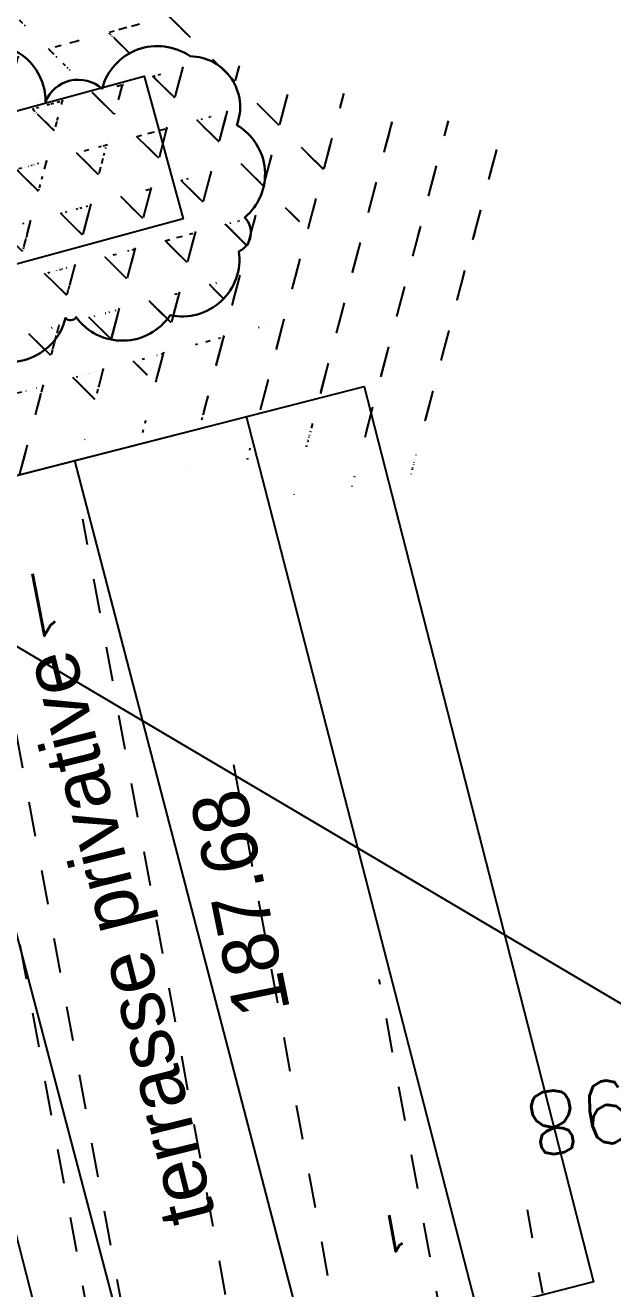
# Model space of a CAD drawing. Extents: x -2313930 to 3286427, y -3858277 to 2572692.
# Drawn here: x 519221 to 522397, y -286240 to -279404 of the extents above; entities that cross this region are included whole.
import ezdxf
from ezdxf.enums import TextEntityAlignment as Align
from ezdxf.lldxf.tags import DXFTag

# ---------------------------------------------------------------- set-up
doc = ezdxf.new("R2010")
doc.units = 0
for name, color, linetype, lineweight in [('_GAZELEC-RESERVATION 2', 132, 'Continuous', 18), ('Fond topo - P', 252, 'Continuous', 50), ('Fond topo - PSEUIL', 252, 'Continuous', 50)]:
    doc.layers.add(name, color=color, linetype=linetype, lineweight=lineweight)
for name, color, linetype, plot in [('Fond topo - N', 252, 'Continuous', False), ('Fond topo - NCACHE', 252, 'Continuous', False), ('Fond topo - ZCACHE', 252, 'Continuous', False)]:
    doc.layers.add(name, color=color, linetype=linetype, plot=plot)
for name, color, linetype in [('Fond topo - Z', 252, 'Continuous'), ('Fond topo - ZSEUIL', 252, 'Continuous'), ('prlm-VRD', 2, 'Continuous'), ('SA - bât D', 252, 'Continuous'), ('SA - bât E', 252, 'Continuous'), ('SA - clôture', 252, 'DIVISE2'), ('SA - EBC', 252, 'Continuous'), ('SA - jardinière', 252, 'Continuous'), ('SA - limite revêtement', 252, 'Continuous'), ('SA - platelage bois', 252, 'Continuous')]:
    doc.layers.add(name, color=color, linetype=linetype)
doc.styles.add('Arial', font='arial.ttf')
doc.styles.add('SIMPLEX', font='simplex_.ttf', dxfattribs={"height": 1.25})
tags = doc.linetypes.add('CACHE2', pattern=[4.762499928474426, 3.174999952316284, -1.587499976158142]).pattern_tags.tags
tags[6:7] = [DXFTag(74, 4), DXFTag(75, 0), DXFTag(340, '0'), DXFTag(46, 0.0), DXFTag(50, 0.0), DXFTag(44, 0.0), DXFTag(45, 0.0)]
tags[4:5] = [DXFTag(74, 4), DXFTag(75, 0), DXFTag(340, '0'), DXFTag(46, 0.0), DXFTag(50, 0.0), DXFTag(44, 0.0), DXFTag(45, 0.0)]
tags = doc.linetypes.add('DIVISE2', pattern=[15.874999761581421, 6.349999904632568, -3.174999952316284, 0, -3.174999952316284, 0, -3.174999952316284]).pattern_tags.tags
tags[14:15] = [DXFTag(74, 4), DXFTag(75, 0), DXFTag(340, '0'), DXFTag(46, 0.0), DXFTag(50, 0.0), DXFTag(44, 0.0), DXFTag(45, 0.0)]
tags[12:13] = [DXFTag(74, 4), DXFTag(75, 0), DXFTag(340, '0'), DXFTag(46, 0.0), DXFTag(50, 0.0), DXFTag(44, 0.0), DXFTag(45, 0.0)]
tags[10:11] = [DXFTag(74, 4), DXFTag(75, 0), DXFTag(340, '0'), DXFTag(46, 0.0), DXFTag(50, 0.0), DXFTag(44, 0.0), DXFTag(45, 0.0)]
tags[8:9] = [DXFTag(74, 4), DXFTag(75, 0), DXFTag(340, '0'), DXFTag(46, 0.0), DXFTag(50, 0.0), DXFTag(44, 0.0), DXFTag(45, 0.0)]
tags[6:7] = [DXFTag(74, 4), DXFTag(75, 0), DXFTag(340, '0'), DXFTag(46, 0.0), DXFTag(50, 0.0), DXFTag(44, 0.0), DXFTag(45, 0.0)]
tags[4:5] = [DXFTag(74, 4), DXFTag(75, 0), DXFTag(340, '0'), DXFTag(46, 0.0), DXFTag(50, 0.0), DXFTag(44, 0.0), DXFTag(45, 0.0)]

# ---------------------------------------------------------------- blocks, each defined once
blk = doc.blocks.new('PTOPO')
at = {"layer": 'Fond topo - NCACHE', "style": 'SIMPLEX'}
blk.add_attdef('MAT', text='', height=0.34, dxfattribs=at).set_placement((0.09999999986030161, -0.09999999962747097), align=Align.TOP_LEFT)
at = {"layer": 'Fond topo - ZCACHE', "style": 'SIMPLEX'}
blk.add_attdef('ALT', (0.09999999986030161, 0.09999999962747097), '', height=0.34, dxfattribs=at)
blk = doc.blocks.new('A$C1F970F0F')
at = {"layer": 'SA - EBC'}
h = blk.add_hatch(dxfattribs=at)
h.set_pattern_fill('_USER', color=256, scale=74.99999999999999, angle=-325.7236014113932, style=0, pattern_type=0)
h.set_pattern_definition([(34.27639858860678, (-277130161.1279894, -473864756.7787022), (-42.238928459823, 61.97477650275113), [])])
edge = h.paths.add_edge_path()
edge.add_line((5801.470568619522, -3162.013069131843), (4083.559282644929, -3271.123614088357))
edge.add_line((4083.559282644929, -3271.123614088356), (4014.481307725509, -3717.332461968055))
edge.add_line((4014.48130772551, -3717.332461968055), (3135.517961824245, -3810.19300101904))
edge.add_line((3135.517961824245, -3810.19300101904), (2274.245008604417, -3693.648081323564))
edge.add_line((2274.245008604417, -3693.648081323564), (1554.636776175834, -3420.099318784944))
edge.add_arc((2508.775769578408, -2315.674454232369), 1459.498372788833, 157.1868533427094, 229.1754823893534, ccw=False)
edge.add_arc((1966.013830892235, -2087.371785851423), 870.6752834691503, 94.3015183869224, 157.1868533106914, ccw=False)
edge.add_line((1900.708697991695, -1219.149067345796), (2859.239020416566, -1223.495634912559))
edge.add_arc((3100.860739749298, 1265.329539486049), 2500.526305395239, 264.4549516394795, 302.9422754293212)
edge.add_arc((4209.331858878893, -445.3369775435177), 462.1229708170858, 302.9422754305585, 376.8336969250394)
edge.add_arc((2214.122706379954, -1049.006753214115), 2546.655714682971, 16.8336969158998, 38.14703645440247)
edge.add_arc((3041.32627014761, -399.2990096244524), 1494.806919462396, 38.14703657403813, 72.97328584086019)
edge.add_line((3479.031970107599, 1029.988031775616), (2182.437305702805, 1414.38613606858))
edge.add_line((2182.437305702805, 1414.38613606858), (1056.590900019184, 1822.819186472099))
edge.add_arc((1766.412018482452, 3779.442320525911), 2081.398594438606, 212.7495497786225, 250.0603089288685, ccw=False)
edge.add_line((15.86575126143373, 2653.472571668582), (-104.0907319930869, 3091.26353710603))
edge.add_line((-104.0907319930869, 3091.26353710603), (-169.6986146466322, 3639.54836895815))
edge.add_line((-169.6986146466322, 3639.548368958149), (-35.58090533515337, 6158.014854826562))
edge.add_arc((-194.3533792400212, 7143.826589584332), 998.5156357593988, 279.1493507374978, 373.962283499627)
edge.add_arc((2392.201579171132, 7786.918955579627), 1666.786287877102, 172.6269749467245, 193.9622835974407, ccw=False)
edge.add_arc((-45.50651600643437, 8102.354993671941), 791.2455775503726, -7.373025019439765, 16.43829965925021)
edge.add_line((713.3969204091394, 8326.263765657093), (486.7428317772967, 9142.81155059313))
edge.add_line((486.7428317772967, 9142.811550593131), (1338.845530021721, 9564.23852196786))
edge.add_line((1338.845530021721, 9564.23852196786), (1632.623584095551, 8945.24637913095))
edge.add_line((1632.623584095551, 8945.246379130947), (1394.029444699765, 8829.874494032001))
edge.add_line((1394.029444699765, 8829.874494032001), (1731.997733793977, 8131.230781666551))
edge.add_arc((1233.216649704336, 7889.945865525577), 554.0766919865823, -19.640967550384175, 25.815335324856676, ccw=False)
edge.add_line((1755.055695752756, 7703.706797235046), (1558.214479468655, 6807.520788570679))
edge.add_line((1558.214479468655, 6807.52078857068), (1570.021725572625, 6609.158708993335))
edge.add_line((1570.021725572625, 6609.158708993335), (1852.913141606868, 5734.125706863067))
edge.add_line((1852.913141606869, 5734.125706863067), (2726.748207475315, 4020.986816292172))
edge.add_line((2726.748207475315, 4020.986816292172), (3802.352916265851, 4004.947770972833))
edge.add_arc((8355.58168857983, 5950.706307988518), 4951.552134169374, 203.138762427905, 230.8301436200186)
edge.add_arc((13583.66465597079, 12367.85935474512), 13228.79229856088, 230.8301435441083, 233.1638398044412)
edge.add_line((5652.622255943647, 1780.153648245416), (4998.697813068342, 1820.441475819727))
edge.add_line((4998.697813068342, 1820.441475819727), (4863.841220233488, 767.0816613875431))
edge.add_line((4863.841220233488, 767.0816613875434), (5595.355488733695, 631.185878681516))
edge.add_line((5595.355488733695, 631.1858786815158), (5852.747939948536, -2020.707044821664))
edge.add_line((5852.747939948536, -2020.707044821665), (5881.394298709887, -2966.563612924887))
edge.add_line((5881.394298709887, -2966.563612924887), (5801.470568619523, -3162.013069131842))
at = {"layer": 'SA - jardinière'}
h = blk.add_hatch(dxfattribs=at)
h.set_pattern_fill('TRIANG', color=256, scale=89.99999759999999, angle=15.23211186070149, style=0, pattern_type=2)
h.set_pattern_definition([(75.2321118607015, (-277130161.1279894, -473864756.7787022), (-23.96133639204728, 23.76797836064067), [16.87499955, -16.87499955]), (135.2321118607015, (-277130161.1279894, -473864756.7787022), (-32.56434125293728, -8.867136843817182), [16.87499954999999, -16.87499954999999]), (15.23211186070148, (-277130173.1086576, -473864744.894713), (8.603004860889989, 32.63511520445786), [16.87499955, -16.87499955])])
h.paths.add_polyline_path([(4215.990788025662, 6000.859541983662), (4215.547995326417, 6001.985837424463), (4215.148764938062, 6003.128300571689), (4214.79368542154, 6004.285247058937), (4214.483280211105, 6005.454971582967), (4214.218007108231, 6006.635749610918), (4213.998256914539, 6007.825840672412), (4213.824353686866, 6009.023490207004), (4213.696553804838, 6010.226932773963), (4213.615045757322, 6011.434394178043), (4213.579949347253, 6012.644094653275), (4213.59131672451, 6013.85425056311), (4213.64913098555, 6015.063078267558), (4213.753306856901, 6016.268795605127), (4213.903690695121, 6017.469625020827), (4214.100060972696, 6018.663796507354), (4214.342128052725, 6019.849549543516), (4214.629535258508, 6021.025136114446), (4214.961858855493, 6022.18882336908), (4215.338608821413, 6023.338895559636), (4215.759229750892, 6024.473657567017), (4216.22310183079, 6025.591436422276), (4216.729541120221, 6026.690584286797), (4217.277800853778, 6027.769480954325), (4217.867073006802, 6028.826535734653), (4218.496488873485, 6029.860190756502), (4219.165120464393, 6030.868921840306), (4219.871982303947, 6031.851242233674), (4220.616032147194, 6032.805703518319), (4221.39617333742, 6033.730899049857), (4222.211255653945, 6034.625464555565), (4223.060077698159, 6035.488081474014), (4223.941387971461, 6036.317478267537), (4224.853887401343, 6037.112432123951), (4225.796230689677, 6037.871771070919), (4226.76702895942, 6038.594375939191), (4227.764850763238, 6039.279181309046), (4228.78822525705, 6039.925177752921), (4229.835643855435, 6040.531412943724), (4230.905562322369, 6041.096993059854), (4231.996403652245, 6041.6210846093), (4233.106559764095, 6042.102914867075), (4234.23439390152, 6042.541773411278), (4235.37824360451, 6042.937013550817), (4236.536422540255, 6043.288052357859), (4237.707223429905, 6043.594372483243), (4238.888920320264, 6043.85552238979), (4240.079771148018, 6044.07111700414), (4241.278020407242, 6044.24083853861), (4242.481901747602, 6044.364436947029), (4243.689640365288, 6044.441729661522), (4243.689640474123, 6044.441729735699), (4244.370020194598, 6045.562269825301), (4245.092913482456, 6046.65586559357), (4245.857254614284, 6047.720905104896), (4246.661916921268, 6048.755818107885), (4247.505714127761, 6049.759079099425), (4248.387402442723, 6050.729209108737), (4249.305682016834, 6051.664777885889), (4250.259199126813, 6052.564406426565), (4251.246548237731, 6053.426768477257), (4252.266273837261, 6054.250592462787), (4253.316872574917, 6055.034664398763), (4254.396795688337, 6055.777828190385), (4255.504451376838, 6056.478988405723), (4256.638206416616, 6057.137111296863), (4257.796389762706, 6057.751226677035), (4258.977294078913, 6058.320429242268), (4260.17917830341, 6058.843879981271), (4261.400270871519, 6059.320807176499), (4262.638771463309, 6059.750507874155), (4263.892854551512, 6060.132348349747), (4265.160671172677, 6060.465765952784), (4266.440352520156, 6060.750269184637), (4267.730012170724, 6060.985438319532), (4269.027748793675, 6061.170927071622), (4270.331649359072, 6061.306461892622), (4271.639791690885, 6061.391842815327), (4272.95024754627, 6061.426944197489), (4274.261084822812, 6061.411714114238), (4275.570371346981, 6061.346174967651), (4276.876176813769, 6061.230423593373), (4278.176576446928, 6061.064630567437), (4279.469653075865, 6060.849040286893), (4280.753500561559, 6060.583970415785), (4282.026226353873, 6060.269811874807), (4283.285954184048, 6059.907027667872), (4284.530826919395, 6059.496152815444), (4285.759009546965, 6059.037792841616), (4286.968691387008, 6058.53262344971), (4288.15808937472, 6057.981389332067), (4289.325449997811, 6057.384903139595), (4290.469052309283, 6056.744044247701), (4291.587210567935, 6056.059757308358), (4292.678276370049, 6055.333050993324), (4293.74064127326, 6054.564996833723), (4294.772739138292, 6053.756727070389), (4295.773048608657, 6052.909432857248), (4296.740095163293, 6052.024363588216), (4297.672452764404, 6051.102823836301), (4298.568747459474, 6050.146172102735), (4299.427657715424, 6049.155818952719), (4299.452221940861, 6049.146454458093), (4299.476408433394, 6049.136154095326), (4299.500181829369, 6049.124932713274), (4299.523506831654, 6049.112807138731), (4299.546349254345, 6049.099794935928), (4299.568675298325, 6049.085915586385), (4299.590452087147, 6049.07118943955), (4299.611647484711, 6049.055638126481), (4299.632230226969, 6049.039284629692), (4299.652170161789, 6049.022153048144), (4299.671437659714, 6049.00426861406), (4299.690004466622, 6048.985657815803), (4299.707843073598, 6048.966347948484), (4299.724927461446, 6048.946367541698), (4299.741232144738, 6048.925746066618), (4299.75673310975, 6048.904513758369), (4299.771407672341, 6048.882702116888), (4299.785234105009, 6048.86034331403), (4299.798192066002, 6048.837470207094), (4299.810262387869, 6048.814116473658), (4299.821427283365, 6048.790316572582), (4299.83167041961, 6048.766105635173), (4299.840976649133, 6048.741519421337), (4299.849331940551, 6048.716593953559), (4299.85672447246, 6048.691366162821), (4299.863142990514, 6048.665873346658), (4299.868578345682, 6048.640152783054), (4299.873022168114, 6048.614242360732), (4299.876468108695, 6048.588180628395), (4299.878911007883, 6048.562005909469), (4299.880347519617, 6048.535756468304), (4299.880775106117, 6048.509471458846), (4299.880193396632, 6048.483189340286), (4299.878603222457, 6048.456948912903), (4299.876006942064, 6048.430788782543), (4299.872408304526, 6048.404747765648), (4299.8678125965, 6048.378863913527), (4299.862226821751, 6048.353175710615), (4299.855658892182, 6048.327720805848), (4299.848118761933, 6048.302536745766), (4299.83961728842, 6048.277660716278), (4299.830167393489, 6048.253129417541), (4299.819782415621, 6048.22897899688), (4299.808478266554, 6048.205244924715), (4299.796271280896, 6048.181962401816), (4299.783179621997, 6048.159165524324), (4299.769222264978, 6048.136888045075), (4299.754420134315, 6048.115162873797), (4299.738795010637, 6048.094021810208), (4299.722369835033, 6048.073496149897), (4299.522962684452, 6049.247818544762), (4299.368782295582, 6050.428930317684), (4299.260055856723, 6051.615089944939), (4299.196943567279, 6052.804549157613), (4299.179538577416, 6053.995554374835), (4299.207866513159, 6055.186349826925), (4299.28188554984, 6056.37518019553), (4299.401486650527, 6057.560292748592), (4299.566493468932, 6058.73994058151), (4299.776662770859, 6059.912384717442), (4300.031684690652, 6061.075896712795), (4300.331183342587, 6062.228761385063), (4300.674717157045, 6063.369279213647), (4301.061779686002, 6064.495768841361), (4301.491800471602, 6065.606569658788), (4301.964145496714, 6066.700044183427), (4302.478118516583, 6067.774580461559), (4303.032961675071, 6068.828594321241), (4303.627857174595, 6069.86053218404), (4304.261928114206, 6070.868872612502), (4304.934239496111, 6071.85212924752), (4305.643800522992, 6072.808852553393), (4306.389565054111, 6073.737632101141), (4307.170433772293, 6074.637099001743), (4307.985255324265, 6075.505926922435), (4308.832828752436, 6076.342835417671), (4309.711904473726, 6077.146590217706), (4310.621186815316, 6077.916007108599), (4311.559335020535, 6078.649951362573), (4312.524966258778, 6079.347341243869), (4313.51665708543, 6080.007148585353), (4314.532945356518, 6080.628400890402), (4315.572333067457, 6081.210181932759), (4316.633288160242, 6081.751634542275), (4317.714246370891, 6082.251960349832), (4318.813614070259, 6082.710421524265), (4319.929770893397, 6083.126342644094), (4321.061071249411, 6083.499110411596), (4322.205847602456, 6083.828175211574), (4323.362412166665, 6084.113051927814), (4324.52905988838, 6084.353320800138), (4325.704071295308, 6084.548627453558), (4326.885713946029, 6084.69868404558), (4328.072246017431, 6084.803269439914), (4329.261918204144, 6084.862229225911), (4330.452976981527, 6084.875476806797), (4331.64366617722, 6084.842992438545), (4332.832231000151, 6084.764823983467), (4334.016918858549, 6084.641086850091), (4335.195983500566, 6084.471963209007), (4335.195983597619, 6084.47196309584), (4335.50153145391, 6085.648661366381), (4335.85293706329, 6086.812488200605), (4336.249661101767, 6087.961656712748), (4336.6910945136, 6089.094403459803), (4337.176559697396, 6090.208989449151), (4337.705311714348, 6091.303703890817), (4338.276538738784, 6092.376866576627), (4338.88936403037, 6093.426830160763), (4339.542846894862, 6094.451983105819), (4340.235984530137, 6095.450751797665), (4340.967712597369, 6096.421603186135), (4341.736908303066, 6097.363047044969), (4342.542390712381, 6098.273638376965), (4343.382923487306, 6099.151979359899), (4344.257216636338, 6099.996721953592), (4345.163928130363, 6100.806569300072), (4346.101666036351, 6101.580278731851), (4347.068991126651, 6102.316662036083), (4348.064418545439, 6103.014589499202), (4349.086420433967, 6103.67298950455), (4350.133428064253, 6104.290851540643), (4351.203834404007, 6104.867227232045), (4352.295996242021, 6105.401231927393), (4353.408237342328, 6105.892045713463), (4354.538850290226, 6106.338915530047), (4355.686099896699, 6106.741155378313), (4356.848225134567, 6107.09814766033), (4358.023442122101, 6107.409344794133), (4359.209946896625, 6107.674268593688), (4360.405918457029, 6107.892512820687), (4361.609520970325, 6108.063742197954), (4362.818906927168, 6108.187694181542), (4364.032219938338, 6108.264178336356), (4365.247597894437, 6108.293077254372), (4366.463174905525, 6108.274346661253), (4367.677085402937, 6108.208015303061), (4368.887465947203, 6108.094184983029), (4370.092458791915, 6107.933030360582), (4371.290214194942, 6107.724798892786), (4372.478893809686, 6107.46981009733), (4373.656673001848, 6107.168455398154), (4374.821743966158, 6106.821197440398), (4375.972318356498, 6106.428569213188), (4377.106630270919, 6105.991173294738), (4378.222938327175, 6105.509681174944), (4379.319529166985, 6104.984831738652), (4380.394719697932, 6104.417430841098), (4381.446859475404, 6103.808349245423), (4382.474333613458, 6103.158521976633), (4382.617195591079, 6103.385670743716), (4382.768671881116, 6103.607167727852), (4382.928539290384, 6103.822686757636), (4383.096562357592, 6104.031909956598), (4383.272493040679, 6104.234528845077), (4383.456072268246, 6104.430244899508), (4383.647029092437, 6104.618769333691), (4383.8450823277, 6104.799824494627), (4384.049939897774, 6104.973143417454), (4384.261299883843, 6105.138470480044), (4384.478850468365, 6105.295561982359), (4384.702271182874, 6105.444186478873), (4384.93123261614, 6105.584124739054), (4385.165397108061, 6105.71517065862), (4385.404419744457, 6105.837130881564), (4385.647947832277, 6105.949825657847), (4385.895622558491, 6106.053088718814), (4386.147078785573, 6106.146768074221), (4386.401945800198, 6106.230725586089), (4386.65984783453, 6106.30483734392), (4386.920404782319, 6106.368994192599), (4387.183232570475, 6106.423101567232), (4387.44794380584, 6106.467079655031), (4387.714147947103, 6106.500863552332), (4387.981452970614, 6106.524403802206), (4388.249464418601, 6106.537665247687), (4388.51778754745, 6106.540628615473), (4388.786026524965, 6106.533289530495), (4389.053786175212, 6106.515658469842), (4389.320671551481, 6106.4877618863), (4389.586289398309, 6106.449640794022), (4389.850248009368, 6106.401351269381), (4390.112158463482, 6106.342964596044), (4390.371634297426, 6106.274566663424), (4390.628293423383, 6106.196258456642), (4390.881757286688, 6106.108155362946), (4391.131652147592, 6106.010387308124), (4391.377609841735, 6105.903098517692), (4391.619267493159, 6105.786447002526), (4391.856269179429, 6105.660604717455), (4392.088265324378, 6105.525757107542), (4392.314913871035, 6105.382103170315), (4392.535880915251, 6105.229854672263), (4392.75084054487, 6105.069235800137), (4392.959475853217, 6104.900483632535), (4393.161479502714, 6104.72384661135), (4393.356553405982, 6104.539585360464), (4393.544410257191, 6104.347971637442), (4393.724772946989, 6104.149287496452), (4393.897375777018, 6103.943826195718), (4393.897375759689, 6103.943826104211), (4395.019583666367, 6104.304540020095), (4396.154811356877, 6104.621908837186), (4397.301385493963, 6104.895464797986), (4398.457615705513, 6105.124804603829), (4399.621797446874, 6105.309590389423), (4400.792214689173, 6105.449549403308), (4401.967141907466, 6105.544475621891), (4403.144847157266, 6105.594228977237), (4404.323594249883, 6105.598736082557), (4405.501645458761, 6105.557990383203), (4406.677264316636, 6105.472051911303), (4407.848717583607, 6105.34104729221), (4409.014278428334, 6105.165169900337), (4410.172228691432, 6104.944678672236), (4411.320861106551, 6104.67989882341), (4412.458482696497, 6104.371220636441), (4413.583416237326, 6104.01909918372), (4414.694003403511, 6103.624053542246), (4415.78860700915, 6103.186665990038), (4416.865613593002, 6102.707581516581), (4417.923435326266, 6102.187506134514), (4418.960512718239, 6101.627206651593), (4419.97531698785, 6101.027509178912), (4420.966352177337, 6100.389297403588), (4421.932157463447, 6099.713512530229), (4422.871308920348, 6099.001150577375), (4423.782422092887, 6098.253261700605), (4424.66415385861, 6097.47094851289), (4425.515204529655, 6096.655364169932), (4426.334319400726, 6095.807711034349), (4427.120290821882, 6094.929238482167), (4427.871960565204, 6094.021241885901), (4428.588220025193, 6093.085059543399), (4429.268013512281, 6092.122071674968), (4429.910339060489, 6091.133697805951), (4430.514249659991, 6090.121395016694), (4431.078855008938, 6089.086655430681), (4431.603322746722, 6088.031004843528), (4432.08687987167, 6086.955998947353), (4432.528813432203, 6085.863222725959), (4432.928472048505, 6084.754287228235), (4433.285266331271, 6083.630827024384), (4433.598670548943, 6082.494498373583), (4433.868222565347, 6081.346976392158), (4434.093525128446, 6080.1899527242), (4434.274245905724, 6079.0251329756), (4434.410118641216, 6077.854234314812), (4434.500942944802, 6076.678982858706), (4434.546585043009, 6075.501111255478), (4434.546977527415, 6074.322355604313), (4434.834000179017, 6075.001459321065), (4435.146880534265, 6075.669044468892), (4435.485157370461, 6076.324126724841), (4435.848332094321, 6076.965740407233), (4436.235869173135, 6077.592939626255), (4436.647197396412, 6078.204799940785), (4437.081710524029, 6078.800419278304), (4437.538767895558, 6079.378919525681), (4438.017695662788, 6079.939447907154), (4438.517787976513, 6080.481178370964), (4439.03830738166, 6081.003311798885), (4439.57848675065, 6081.505078957658), (4440.137529677157, 6081.985739950484), (4440.714612132886, 6082.444586083374), (4441.308883248121, 6082.880941233941), (4441.919467182738, 6083.294161971003), (4442.545463563604, 6083.683638988346), (4443.185949689706, 6084.048798488094), (4443.839981475629, 6084.38910190724), (4444.506594639027, 6084.704047683308), (4445.184806634709, 6084.9931714568), (4445.87361746293, 6085.25604696079), (4446.572011724787, 6085.492286863913), (4447.27896006412, 6085.701542876453), (4447.993420238536, 6085.883506400597), (4448.714338934258, 6086.03790922941), (4449.440653454124, 6086.164523701101), (4450.171292954291, 6086.263163223118), (4450.905180624418, 6086.33368252278), (4451.641234339302, 6086.375977334298), (4452.378369144073, 6086.389985634307), (4453.115498465263, 6086.375686654217), (4453.851535404359, 6086.333101203967), (4454.585395182105, 6086.262292441361), (4455.315995776973, 6086.16336461371), (4456.042260157337, 6086.036463582979), (4456.763117979885, 6085.881776409356), (4457.477506115079, 6085.699530872593), (4458.184371846383, 6085.489996098376), (4458.882672940999, 6085.253480554394), (4459.571380089301, 6084.990333294533), (4460.249477885087, 6084.700941877493), (4460.915966675087, 6084.385733248763), (4461.569864163112, 6084.045171825441), (4462.210206216962, 6083.679759627792), (4462.836048898201, 6083.290035610478), (4463.446469780688, 6082.876573991055), (4464.040568683316, 6082.439984490347), (4464.617470058189, 6081.980910553159), (4465.176323276239, 6081.500029104604), (4465.50693646396, 6082.667171867123), (4465.883013936953, 6083.82046840892), (4466.303978379528, 6084.958148707378), (4466.76918355116, 6086.078466314199), (4467.277915476711, 6087.179701637131), (4467.829393308763, 6088.260164241155), (4468.42277058023, 6089.318195834027), (4469.057136398058, 6090.352172315137), (4469.731517067413, 6091.360506595901), (4470.444877474618, 6092.341650897132), (4471.196122648267, 6093.294099486602), (4471.984099334888, 6094.216389992036), (4472.807598368343, 6095.107107028261), (4473.665355421255, 6095.964883287145), (4474.556054064871, 6096.788402180901), (4475.478326905219, 6097.576399712249), (4476.430758606924, 6098.327666176675), (4477.411886950353, 6099.041048616284), (4478.42020612301, 6099.715451807865), (4479.454168429, 6100.349840782786), (4480.512186727775, 6100.943241692179), (4481.592637063503, 6101.494743678673), (4482.693860859103, 6102.00350045144), (4483.814167966417, 6102.468730751216), (4484.951838752788, 6102.889720609204), (4486.105126945344, 6103.265823851089), (4487.272262344955, 6103.596463289248), (4488.451453441762, 6103.881131270095), (4489.640890134671, 6104.119390770446), (4490.838746805102, 6104.310876237239), (4492.043184794567, 6104.455293781848), (4493.25235546039, 6104.55242154926), (4494.464402551384, 6104.602110500424), (4495.677465955413, 6104.604284555624), (4496.889683443544, 6104.558940169391), (4498.099194407214, 6104.466147044569), (4499.304142242929, 6104.32604758593), (4500.502677733113, 6104.138856733837), (4501.692960648155, 6103.904862040014), (4502.87316454977, 6103.624422378729), (4504.041477501549, 6103.297968570543), (4505.196106327462, 6102.926001343596), (4506.335278752526, 6102.509091876085), (4507.457246220094, 6102.047880030498), (4508.560286591274, 6101.54307384239), (4509.642706705033, 6100.995447898116), (4510.702845060971, 6100.405843111124), (4511.739074526407, 6099.775164123967), (4512.749804567857, 6099.104379454435), (4513.805102693424, 6099.068179065182), (4514.858233435902, 6098.991495104616), (4515.907644109933, 6098.874440099888), (4516.951787774713, 6098.717186817838), (4517.989125228405, 6098.519967034194), (4519.018127313811, 6098.283071570884), (4520.037276999436, 6098.006849522765), (4521.045071936793, 6097.691708247262), (4522.040026477707, 6097.33811212925), (4523.020673825382, 6096.946582552836), (4523.985568440604, 6096.517696592587), (4524.933287785901, 6096.052086588435), (4525.862434875232, 6095.550439094097), (4526.77163997588, 6095.013493227745), (4527.659562708225, 6094.442040748292), (4528.524894193379, 6093.836924132074), (4529.366358778638, 6093.199035298209), (4530.182715941093, 6092.52931477416), (4530.97276221759, 6091.828749624061), (4531.735333074368, 6091.098372810285), (4532.469304378807, 6090.339260829399), (4533.173593873929, 6089.552532864202), (4533.847163543013, 6088.73934862974), (4534.489020304926, 6087.900906914592), (4535.098218201962, 6087.038443744739), (4535.673858808177, 6086.153230410468), (4536.215093864361, 6085.246572114285), (4536.721125301639, 6084.319805217605), (4537.191207213027, 6083.374296014284), (4537.624646558468, 6082.411438322211), (4538.020804459811, 6081.432651437091), (4538.379096821268, 6080.439378403561), (4538.698995623703, 6079.43308358996), (4538.980029165908, 6078.415250083375), (4539.221783069796, 6077.387378740975), (4539.423901149059, 6076.350984518367), (4539.586085321154, 6075.307595254023), (4539.708096512682, 6074.258749317704), (4539.789754899984, 6073.205992626487), (4539.830939992347, 6072.150877207187), (4539.831591239315, 6071.094958522081), (4539.791707574567, 6070.039793185602), (4539.71134782913, 6068.986936516389), (4539.590630396566, 6067.93794089452), (4539.429733421579, 6066.894352503015), (4539.228893893307, 6065.857709793372), (4538.988408018306, 6064.829540950448), (4538.708630129453, 6063.811361634619), (4538.389972830857, 6062.804672869002), (4538.032905752179, 6061.810958716106), (4539.038745070703, 6061.202221189139), (4540.020474917786, 6060.555320175729), (4540.97664795527, 6059.871209777071), (4541.905854850895, 6059.150898129648), (4542.806725559378, 6058.395447162626), (4543.677932145252, 6057.605970736236), (4544.518190386325, 6056.783632347577), (4545.326261374344, 6055.929644448333), (4546.100954125019, 6055.045265959956), (4546.841126467456, 6054.131800588611), (4547.545687420559, 6053.190594858552), (4548.213598116428, 6052.223036231059), (4548.843874022863, 6051.230551451312), (4549.435586121203, 6050.214603007763), (4549.987862084803, 6049.176689098538), (4550.49988751859, 6048.118339415609), (4550.97090799437, 6047.041114380198), (4551.400228998895, 6045.94660174026), (4551.787217567801, 6044.836415313178), (4552.131303366404, 6043.712191558296), (4552.431978960774, 6042.57558762984), (4552.688801209763, 6041.428279217542), (4552.901391517378, 6040.27195775), (4553.069436377004, 6039.108327637575), (4553.19268823727, 6037.939104212644), (4553.270965383543, 6036.766011477155), (4553.3041523144, 6035.590778334608), (4553.292200100048, 6034.415137479515), (4553.235126622223, 6033.240822034399), (4553.133015631445, 6032.069563074285), (4552.986017852743, 6030.903087331964), (4552.79435004777, 6029.743114247622), (4552.558294581564, 6028.591353681193), (4552.278199642335, 6027.449504069774), (4551.95447807206, 6026.31924800449), (4551.587606988675, 6025.202252112471), (4551.178127389614, 6024.100162961277), (4550.726642746669, 6023.014605144881), (4550.233818641393, 6021.947178983039), (4549.700381776596, 6020.899458054424), (4549.127118329974, 6019.872986759581), (4548.514873378763, 6018.869278534136), (4547.864549520956, 6017.889812697543), (4547.177105574838, 6016.936033467135), (4546.453554776646, 6016.009346697517), (4545.694963850983, 6015.111118350433), (4544.90245106842, 6014.242672872072), (4544.077184689955, 6013.405290359669), (4543.22038128249, 6012.600205174336), (4542.333304033635, 6011.828604174874), (4542.333304142469, 6011.828604249051), (4542.642210600274, 6011.509520612278), (4542.938381317431, 6011.178581896008), (4543.221361479531, 6010.83629575285), (4543.490716975037, 6010.483187810672), (4543.746034071564, 6010.11979983815), (4543.986921195396, 6009.746689881706), (4544.213008213322, 6009.364430600545), (4544.423948422201, 6008.973608510726), (4544.619417930614, 6008.574823723115), (4544.799116623155, 6008.168688528524), (4544.962768775348, 6007.755825764665), (4545.110123209609, 6007.3368696397), (4545.240953564948, 6006.912463027105), (4545.355059114978, 6006.483257405556), (4545.45226493708, 6006.049911499858), (4545.532421481921, 6005.613090509382), (4545.595405927339, 6005.173464998585), (4545.641121495533, 6004.731709794072), (4545.669498149074, 6004.288502904918), (4545.680492211726, 6003.844524646594), (4545.674086795492, 6003.400456517436), (4545.650291661284, 6002.956980087578), (4545.609143623098, 6002.51477587974), (4545.55070563781, 6002.074523067675), (4545.475067350088, 6001.63689709806), (4545.382345029991, 6001.202569986684), (4545.272680847902, 6000.77220799128), (4545.146243189933, 6000.346472025729), (4545.003226173389, 5999.926015476924), (4544.843849228079, 5999.511483620543), (4544.66835713514, 5999.103512950189), (4544.477019034365, 5998.702729564406), (4544.270128858169, 5998.309748705354), (4544.048004058853, 5997.925173293658), (4543.810985562846, 5997.549593937075), (4543.559437304198, 5997.183587217873), (4543.293745192383, 5996.827714371704), (4543.014317257169, 5996.482522302844), (4542.721582281626, 5996.148540620274), (4542.415989636444, 5995.826281763862), (4542.098008323979, 5995.516240711454), (4541.768126568586, 5995.218893065917), (4541.426850570198, 5994.934695480759), (4541.074704238153, 5994.664084004364), (4540.712228081338, 5994.407474100593), (4540.33997851984, 5994.165259641701), (4539.9585269172, 5993.937812428078), (4539.568458652215, 5993.725481416177), (4539.170372764678, 5993.528592975154), (4539.311278405142, 5992.348412392372), (4539.406775780539, 5991.163692843834), (4539.456723818935, 5989.976180492722), (4539.461049199876, 5988.787626017672), (4539.419745353423, 5987.59978157955), (4539.33287315341, 5986.414398225688), (4539.200560781609, 5985.233223545923), (4539.023003161411, 5984.057998557057), (4538.800462200482, 5982.890455855946), (4538.53326580712, 5981.732316677793), (4538.221807839694, 5980.585288251661), (4537.866547615869, 5979.451061334153), (4537.468008718918, 5978.331308160576), (4537.026778900698, 5977.227679430101), (4536.543508252284, 5976.141801903373), (4536.018909360653, 5975.07527647708), (4535.453755541708, 5974.029675485383), (4534.848880040325, 5973.006540102567), (4534.205174385363, 5972.007378664026), (4533.523587647259, 5971.033664247595), (4532.80512445405, 5970.086832205643), (4532.050844049323, 5969.168278068578), (4531.261858322079, 5968.279356401344), (4530.439330432823, 5967.421377177316), (4529.584472856595, 5966.59560558019), (4528.698545746318, 5965.803258617207), (4527.782855335616, 5965.045504568537), (4526.838751153482, 5964.323460291987), (4525.867625215993, 5963.638190333403), (4524.870909202144, 5962.99070490225), (4523.850072180092, 5962.381958501236), (4522.806619191619, 5961.812848583009), (4521.74208840577, 5961.28421390907), (4520.658049235381, 5960.796833863807), (4519.556099462298, 5960.351426913586), (4518.437863862727, 5959.948649729629), (4517.304990789658, 5959.589096034268), (4516.159150111926, 5959.273295853787), (4515.002031216335, 5959.001714854119), (4513.835339853524, 5958.774753326776), (4512.660795900229, 5958.592745759545), (4511.480130709797, 5958.455960485157), (4510.29508494309, 5958.364599238969), (4509.107405506525, 5958.318796506608), (4507.918843190253, 5958.31862006603), (4506.731150143452, 5958.364070043831), (4505.546077243533, 5958.455079413465), (4504.365371647671, 5958.591514079779), (4503.190773554759, 5958.773172923509), (4502.024014832817, 5958.999788061214), (4501.341375495091, 5958.020920138957), (4500.621662714396, 5957.068978910753), (4499.865937464489, 5956.14536754151), (4499.075313792279, 5955.251447486158), (4498.250957224126, 5954.388536706127), (4497.394083119472, 5953.5579072323), (4496.505954424825, 5952.760783315457), (4495.587880710883, 5951.998340471171), (4494.641215026037, 5951.271702378967), (4493.667353088771, 5950.58194037176), (4492.66773050302, 5949.930071119568), (4491.643820959956, 5949.317055643038), (4490.597133792319, 5948.743797786054), (4489.52921195162, 5948.211142418708), (4488.441629827259, 5947.719874807639), (4487.335990629634, 5947.270719310656), (4486.213924379113, 5946.864337767044), (4485.07708493696, 5946.501329585905), (4483.927148474035, 5946.182229666463), (4482.765809981098, 5945.907508490211), (4481.594781653615, 5945.677571099767), (4480.415789583705, 5945.492756398329), (4479.230571905773, 5945.353336742543), (4478.040875815644, 5945.259517843507), (4476.848455212226, 5945.211438075934), (4475.655067652884, 5945.209167917293), (4474.462472684829, 5945.252711022108), (4473.272428421996, 5945.342003164045), (4472.086688942672, 5945.476912633957), (4470.907002139114, 5945.657240647125), (4469.735107469422, 5945.882721484639), (4468.572732278595, 5946.153022337023), (4467.421590199936, 5946.467745123578), (4466.283377915627, 5946.826425778833), (4465.159773734212, 5947.228535375027), (4464.052433822908, 5947.673481499139), (4462.962990622209, 5948.160607889622), (4461.893050052157, 5948.689196576861), (4460.844189488125, 5949.258468456092), (4459.817955210429, 5949.86758395996), (4458.815859954448, 5950.515645513027), (4457.839380891249, 5951.201697629825), (4456.889957703182, 5951.924728890686), (4455.968989909385, 5952.683673585697), (4455.077835128557, 5953.477412801978), (4454.217807063031, 5954.30477641686), (4453.390173636748, 5955.164544777529), (4452.596154921799, 5956.055450515513), (4451.836921276399, 5956.976180226337), (4451.113592164299, 5957.925376494065), (4451.042159282016, 5957.811797492757), (4450.966419171777, 5957.701044254329), (4450.886483250282, 5957.593280040732), (4450.802469397217, 5957.488663951552), (4450.714501547654, 5957.387350148109), (4450.622709331571, 5957.28948782694), (4450.527227976803, 5957.195221332961), (4450.428198291023, 5957.104689688941), (4450.325766329001, 5957.0180260898), (4450.220083091041, 5956.935358812795), (4450.111304273446, 5956.856809274243), (4449.9995903912, 5956.782493428102), (4449.885105952354, 5956.712520784869), (4449.768019721443, 5956.646994551278), (4449.648504530249, 5956.586011381765), (4449.526736378686, 5956.529660885232), (4449.402894768238, 5956.478026509782), (4449.277162281879, 5956.431184200449), (4449.149724327573, 5956.389202921721), (4449.020768812456, 5956.352144814024), (4448.890485700578, 5956.320064234817), (4448.759067042697, 5956.293008416458), (4448.626706873678, 5956.271017675219), (4448.493599911336, 5956.254124046295), (4448.359942502668, 5956.242352526433), (4448.225931844672, 5956.235720463184), (4448.091765292516, 5956.234237780714), (4447.957640707536, 5956.237906439961), (4447.823755863828, 5956.24672130931), (4447.690308148787, 5956.260669083862), (4447.557494113196, 5956.279729413293), (4447.425509698607, 5956.303874100497), (4447.294549505985, 5956.333067619236), (4447.164806406121, 5956.367266808776), (4447.036471826619, 5956.40642138825), (4446.909734778618, 5956.450473572268), (4446.784782309455, 5956.499358459116), (4446.661798552956, 5956.553004021041), (4446.540964752302, 5956.611331099923), (4446.422459065937, 5956.674253633601), (4446.306456196674, 5956.741679200055), (4446.193127189294, 5956.813507823497), (4446.082639005569, 5956.889634234966), (4445.975154486165, 5956.969945794219), (4445.87083237695, 5957.054324380491), (4445.769826217091, 5957.142645276057), (4445.672284845074, 5957.234778586984), (4445.578352196999, 5957.330588428256), (4445.488166798428, 5957.429933493939), (4445.401861387278, 5957.532667318173), (4445.102872099079, 5956.379373194441), (4444.759830450448, 5955.238406801434), (4444.37324266133, 5954.111449918682), (4443.9436782759, 5953.000164086935), (4443.471770757393, 5951.906187367528), (4442.958215722492, 5950.831132401849), (4442.40377020516, 5949.776584275843), (4441.809251603673, 5948.744097212289), (4441.175536253991, 5947.735193419153), (4440.503558429469, 5946.751360435397), (4439.794308676474, 5945.794048223398), (4439.048832559659, 5944.864668174324), (4438.268229077991, 5943.964590374903), (4437.453648922015, 5943.095141662565), (4436.606292994537, 5942.25760382025), (4435.727410501521, 5941.4532113787), (4434.818296838468, 5940.683150215762), (4433.88029230521, 5939.948555524879), (4432.914779665785, 5939.250510191869), (4431.923182286461, 5938.590043346577), (4430.90696192992, 5937.968128600499), (4429.867616618762, 5937.385682650421), (4428.806678545458, 5936.843564252413), (4427.725711883855, 5936.342572550961), (4426.626309886672, 5935.883446017249), (4425.51009341934, 5935.466861589363), (4424.378707942419, 5935.093433253221), (4423.233821251004, 5934.763711617588), (4422.077121258502, 5934.478182722401), (4420.910312883375, 5934.237267490891), (4419.735116377091, 5934.041320908789), (4418.55326421779, 5933.890632138662), (4417.366498412972, 5933.785423040179), (4416.176568733145, 5933.72584897857), (4414.985229190969, 5933.711997500848), (4413.794235965724, 5933.743889013246), (4412.60534493197, 5933.821476870073), (4411.4203085456, 5933.944646446837), (4410.240873940234, 5934.113215974683), (4409.068779690539, 5934.326937342925), (4407.905753614036, 5934.585495377881), (4406.753510209618, 5934.888508707123), (4405.613748170939, 5935.235530893895), (4404.488147685621, 5935.626050190285), (4403.378368051929, 5936.059490841667), (4402.286045300993, 5936.535214295297), (4401.21278957019, 5937.052518844655), (4400.160183019276, 5937.610642014622), (4399.129777714662, 5938.208761151733), (4398.123092135544, 5938.845994370194), (4397.757846815057, 5937.66334183765), (4397.346556370687, 5936.495903924505), (4396.889852056172, 5935.345472571659), (4396.388434920804, 5934.213813611112), (4395.843074580391, 5933.10266415509), (4395.254608101899, 5932.013729584489), (4394.623938804207, 5930.948681595875), (4393.952034649873, 5929.909154714542), (4393.239927086785, 5928.896744807698), (4392.488709114112, 5927.913005754028), (4391.699533859839, 5926.959447438159), (4390.873612397145, 5926.037533604942), (4390.012212710146, 5925.148679401256), (4389.116657149797, 5924.294249203754), (4388.188319992392, 5923.475554237604), (4387.228626419158, 5922.693851442709), (4386.23904938708, 5921.950340464368), (4385.221107796727, 5921.246162862805), (4384.176364370335, 5920.582399292241), (4383.106422497653, 5919.96006848682), (4382.012924597178, 5919.380125864798), (4380.897549103437, 5918.84346163459), (4379.762008038642, 5918.350899358909), (4378.608044288332, 5917.903195333245), (4377.437429303361, 5917.501036461793), (4376.251959838977, 5917.145040306274), (4375.053455594423, 5916.835753258048), (4373.843756036586, 5916.573649907406), (4372.624718042355, 5916.359132731748), (4371.398212915696, 5916.192530859535), (4370.166123086514, 5916.074100031929), (4368.930339872938, 5916.004022173485), (4367.692760007584, 5915.982404817763), (4366.455283291684, 5916.009280982859), (4365.219809043003, 5916.084609559734), (4363.988233474765, 5916.208274860707), (4362.762447379586, 5916.380087152864), (4361.544332124713, 5916.59978265817), (4360.335757318637, 5916.867023995357), (4359.138577963993, 5917.18140128784), (4357.954632036837, 5917.542431769054), (4356.785736479091, 5917.94956139449), (4355.633685717118, 5918.402165027459), (4354.500248060409, 5918.899548068977), (4353.387163094341, 5919.440947330673), (4352.296139466722, 5920.025531359183), (4351.228851791801, 5920.652403107791), (4350.186938299551, 5921.320600286816), (4349.171998327549, 5922.029097260411), (4348.042234526227, 5921.626821644519), (4346.897580360152, 5921.269108416614), (4345.739792825033, 5920.956506837944), (4344.57064895177, 5920.689496782494), (4343.39194327621, 5920.468487889135), (4342.205485155678, 5920.293819406305), (4341.013095810295, 5920.165759709656), (4339.816605202809, 5920.084505091982), (4338.617850174495, 5920.050180305812), (4337.418670571433, 5920.062838254354), (4336.220907160683, 5920.122459248665), (4335.026398474025, 5920.228951984544), (4333.836977814623, 5920.382152877149), (4332.654471090002, 5920.581826755763), (4331.480693265509, 5920.827667156277), (4330.317446099541, 5921.119296750085), (4329.166514969266, 5921.456267850444), (4328.029666715382, 5921.838063294565), (4326.908646164886, 5922.264097102126), (4325.805173981385, 5922.733715261526), (4324.720944052312, 5923.246196698638), (4323.657620574591, 5923.80075515573), (4322.616835715005, 5924.3965393502), (4321.600187021661, 5925.032634697011), (4320.609234966506, 5925.708064721972), (4319.645500488502, 5926.421792854028), (4318.710463096262, 5927.172723542888), (4317.805557816449, 5927.95970416395), (4316.932173857911, 5928.781526598324), (4316.091651446381, 5929.636929538437), (4315.285281111828, 5930.52459985524), (4314.514300420565, 5931.44317511283), (4313.779892737113, 5932.391245414306), (4313.083185523011, 5933.367355430129), (4312.425247972876, 5934.370006931115), (4311.807090005734, 5935.397660970006), (4311.229660604027, 5936.448739996983), (4310.693846016728, 5937.521630759233), (4310.200468659165, 5938.614686499825), (4309.750285921335, 5939.726229173942), (4309.343988658013, 5940.854552862805), (4308.982200643155, 5941.997925772754), (4308.665477103697, 5943.154592503453), (4308.394304360403, 5944.322777907413), (4308.169098389405, 5945.500688878998), (4307.990205039137, 5946.686517251772), (4307.857898920432, 5947.878442947093), (4307.772383147925, 5949.074636487577), (4307.733788664104, 5950.273261684359), (4307.745421253951, 5950.156176236654), (4307.752550833419, 5950.038730755437), (4307.755166599527, 5949.921097809467), (4307.753264731427, 5949.803451299285), (4307.746848066694, 5949.685964622776), (4307.735926015366, 5949.568810596646), (4307.720514928035, 5949.45216252418), (4307.700637164877, 5949.336191907058), (4307.676322196472, 5949.221069753495), (4307.647606053397, 5949.106965924168), (4307.614530638553, 5948.994048504144), (4307.5771450949, 5948.882484017811), (4307.535504345523, 5948.772436852254), (4307.489669757751, 5948.664069510644), (4307.439709106428, 5948.55754129217), (4307.385695884136, 5948.453009654898), (4307.327709589603, 5948.350628360196), (4307.265835975861, 5948.25054865797), (4307.20016602915, 5948.15291777387), (4307.130796731448, 5948.05787980754), (4307.057830252192, 5947.965574843025), (4306.981374102854, 5947.876139014288), (4306.901541124485, 5947.789703938843), (4306.81844893381, 5947.706397296589), (4306.732220007129, 5947.626341771258), (4306.642981526417, 5947.549655363925), (4306.550864938433, 5947.476451192138), (4306.456006154374, 5947.406837167748), (4306.358544931528, 5947.340915734852), (4306.25862496546, 5947.2787842315), (4306.156393580154, 5947.220534379636), (4306.052001481232, 5947.166251857903), (4305.945602419034, 5947.116016649808), (4305.837353445817, 5947.069902900224), (4305.72741407418, 5947.027978600838), (4305.615946363021, 5946.990305668649), (4305.50311459035, 5946.956939344423), (4305.38908511185, 5946.927929072563), (4305.274026112732, 5946.903317315871), (4305.158107169585, 5946.883140870756), (4305.041499000852, 5946.867428923947), (4304.924373716363, 5946.856204995787), (4304.806903762264, 5946.849485623431), (4304.689262705047, 5946.847280496728), (4304.571623567816, 5946.849593057666), (4304.454159852794, 5946.856419643217), (4304.337044827986, 5946.867750473513), (4304.220451062036, 5946.883568697271), (4304.104550511567, 5946.903851228342), (4303.989514078913, 5946.928567786807), (4303.75915115627, 5945.723173617365), (4303.481748786965, 5944.527728102369), (4303.157732744201, 5943.344066077419), (4302.787600179252, 5942.174004500406), (4302.371919604173, 5941.019339232007), (4301.911328736607, 5939.881842789776), (4301.406534711265, 5938.763261085319), (4300.858312319167, 5937.665311008905), (4300.267502990727, 5936.589678062776), (4299.635013662375, 5935.538012879076), (4298.961815166913, 5934.511930102863), (4298.248940853359, 5933.513004482828), (4297.497484856687, 5932.542769492797), (4296.708600564455, 5931.602714114968), (4295.883499161752, 5930.69428178845), (4295.023446860436, 5929.818866289388), (4294.129763794833, 5928.977811655732), (4293.203821864471, 5928.172408804272), (4292.247042231568, 5927.4038942036), (4291.260893576911, 5926.673447171203), (4290.246889489197, 5925.98218885126), (4289.206586568393, 5925.331180583293), (4288.141581354791, 5924.721421450531), (4287.053508822646, 5924.153847332944), (4285.944038991025, 5923.629329653322), (4284.814874792168, 5923.148673506067), (4283.66774961472, 5922.712616321476), (4282.50442398528, 5922.321827735892), (4281.326683722363, 5921.976907476826), (4280.136336514662, 5921.678385063082), (4278.935209498934, 5921.426718652065), (4277.725146278456, 5921.222294561758), (4276.508004341465, 5921.065426527379), (4275.285651827973, 5920.956355271009), (4274.059964960676, 5920.89524832461), (4272.832825378133, 5920.882199587191), (4271.606116249248, 5920.9172288284), (4270.381720786996, 5921.000282349144), (4269.16151827763, 5921.131232785697), (4267.947381746602, 5921.309879172573), (4266.741174709415, 5921.535947178697), (4265.544748603912, 5921.809089688458), (4264.359940045796, 5922.128887700611), (4263.188567584337, 5922.494850089581), (4262.032429062551, 5922.906415432423), (4260.893299305308, 5923.362951688339), (4259.772926610193, 5923.863758190262), (4258.673030757953, 5924.408066400784), (4257.59530013629, 5924.995040741213), (4257.198238368626, 5924.255626136328), (4256.772517773341, 5923.532332080205), (4256.318791710063, 5922.826269164705), (4255.837756951974, 5922.138520707778), (4255.330151666448, 5921.470142851529), (4254.796755037287, 5920.822161316192), (4254.238385712611, 5920.195570461825), (4253.655900927943, 5919.591332411714), (4253.050194705246, 5919.010374549813), (4252.42219677567, 5918.453588587299), (4251.772870860379, 5917.921828992396), (4251.103213919801, 5917.415912279462), (4250.414253746786, 5916.936614810737), (4249.707047815858, 5916.48467235076), (4248.98268176439, 5916.060778553042), (4248.242267177066, 5915.665584147391), (4247.486940868419, 5915.299695653983), (4246.71786219867, 5914.96367484901), (4245.936211457849, 5914.658037364524), (4245.143188554909, 5914.383252273174), (4244.340010653847, 5914.139741493208), (4243.527910650011, 5913.927878750008), (4242.708135086962, 5913.747989212285), (4241.881942347869, 5913.600349076292), (4241.050600428875, 5913.485184944837), (4240.215385422332, 5913.402673451013), (4239.377579451682, 5913.352941364923), (4238.538468302032, 5913.336065094523), (4237.699340304057, 5913.35207042305), (4236.861483056442, 5913.400932845356), (4236.026182967659, 5913.482577275538), (4235.194721904226, 5913.596878492114), (4234.36837620633, 5913.743660945282), (4233.548414411963, 5913.922699377506), (4232.736095071879, 5914.133719047732), (4231.932664805097, 5914.376396099647), (4231.139357103771, 5914.650357882782), (4230.357389514532, 5914.955183960258), (4229.58796240316, 5915.290406342723), (4228.832256656533, 5915.655510492285), (4228.091432391128, 5916.049936135807), (4227.36662668272, 5916.47307778966), (4226.658952046809, 5916.924285995362), (4225.969494729116, 5917.402867927683), (4225.299313055694, 5917.908089318494), (4224.649435613894, 5918.439174611674), (4224.020859990683, 5918.995308434291), (4223.414550933493, 5919.575637271911), (4222.831439345035, 5920.179270417273), (4221.209232482245, 5921.163791015364), (4219.626014804845, 5922.20985886417), (4218.084120535743, 5923.315931901601), (4216.58582225283, 5924.480379549315), (4215.133329062991, 5925.701485333424), (4213.728781994902, 5926.977449084025), (4212.374251801474, 5928.306389721064), (4211.071734932169, 5929.686348386784), (4209.823151797835, 5931.115290670073), (4208.63034300713, 5932.59111025763), (4207.49506689308, 5934.111631013763), (4206.418996941827, 5935.674611922354), (4205.403719518834, 5937.277748844486), (4204.450731547226, 5938.918678275691), (4203.561437528935, 5940.594981512003), (4202.737148621995, 5942.304186910026), (4201.979079972932, 5944.043775321084), (4201.288349010013, 5945.811182215402), (4200.665974071993, 5947.603801828086), (4200.112872711725, 5949.418991840613), (4199.629860036534, 5951.254076254393), (4199.217648321342, 5953.10634972948), (4198.876845214533, 5954.973082000202), (4198.607953039837, 5956.851520945799), (4198.411368244446, 5958.738897434304), (4198.287380582339, 5960.632429268716), (4198.236172778016, 5962.529325042183), (4198.257820431459, 5964.426788516234), (4198.352291675621, 5966.322022192776), (4198.519447054352, 5968.212232550544), (4198.759040334113, 5970.094632829784), (4199.070718209981, 5971.966448111676), (4199.454021165185, 5973.824919231424), (4199.908384329959, 5975.667306312324), (4200.433137718557, 5977.490893270685), (4201.027507930366, 5979.292992043476), (4201.690618522115, 5981.070945930196), (4202.421492195622, 5982.822134012724), (4203.219051427885, 5984.543974732715), (4204.0821204689, 5986.233929683907), (4205.009427059403, 5987.889507552263), (4205.999604039795, 5989.508267981928), (4207.051191941362, 5991.087824496856), (4208.162640487053, 5992.625848671623), (4209.332310982356, 5994.120072996205), (4210.558479520712, 5995.568294913533), (4211.839338281192, 5996.968379417374), (4213.172999122115, 5998.318262637215), (4214.557495937274, 5999.615954520036), (4215.990787951485, 6000.859542092498)])
at = {"layer": 'SA - platelage bois'}
h = blk.add_hatch(dxfattribs=at)
h.set_pattern_fill('PASSERELLE', color=256, scale=150, angle=-79.57359988551433, style=0, pattern_type=2)
h.set_pattern_definition([(280.4264001144857, (-277130161.1279894, -473864756.7787022), (55.32121061969438, 10.17969329456503), []), (280.4264001144857, (-277130142.6875859, -473864753.3854711), (55.32121061969438, 10.17969329456503), [18.75, -18.75]), (280.4264001144857, (-277130124.2471823, -473864749.99224), (55.32121061969438, 10.17969329456503), [18.75, -18.75])])
edge = h.paths.add_edge_path()
edge.add_line((4269.253811807017, 5833.923454104327), (4606.95527762006, 5920.411584271473))
edge.add_line((4606.95527762006, 5920.411584271473), (4731.005688319672, 5436.044475919841))
edge.add_line((4731.005688319672, 5436.044475919841), (4398.019943721061, 5350.263312564944))
at = {"layer": 'SA - bât D', "linetype": 'CACHE2', "ltscale": 0.5, "elevation": 9.999999999999998e-08, "flags": 128}
blk.add_lwpolyline([(4263.53896331081, 5871.74917425987), (5495.268096981596, 5143.1587107068)], dxfattribs=at)
at = {"layer": 'SA - bât E', "linetype": 'CACHE2', "ltscale": 0.4000000059604645, "elevation": 9.999999999999998e-08, "flags": 128}
blk.add_lwpolyline([(2974.659767008017, 4829.006726932591), (2418.213405283731, 7003.281557872304), (3925.437278428904, 7389.014413898778), (4481.883640130314, 5214.739582963398)], close=True, dxfattribs=at)
at = {"layer": 'SA - clôture', "ltscale": 0.1000000014901161, "elevation": 9.999999999999998e-08, "flags": 128}
blk.add_lwpolyline([(4267.898301762305, 5833.576296845554), (4606.95527762006, 5920.411584271473), (4731.005688319672, 5436.044475919841), (4390.874979870516, 5348.422683334331)], dxfattribs=at)
at = {"layer": 'SA - jardinière', "lineweight": 30, "elevation": 9.999999999999998e-08, "flags": 128}
blk.add_lwpolyline([(4215.990788122715, 6000.859541870495, -0.5205670528691022), (4243.689640365288, 6044.441729661522, -0.5205670484813738), (4299.427657789601, 6049.155818843884, -0.5205669413915223), (4299.722369703321, 6048.073496080052, -0.5205670493976217), (4335.195983465908, 6084.471963025997, -0.5205670545591027), (4382.474333481747, 6103.158521906788, -0.5205670434516312), (4393.897375759689, 6103.943826104211, -0.5205670534855712), (4434.546977624468, 6074.322355491146, -0.5205670576793844), (4465.176323258909, 6081.500029013099, -0.5205670442923779), (4512.749804441693, 6099.104379288753, -0.5205670430342794), (4538.032905734849, 6061.810958624601, -0.5205670496979715), (4542.333304033635, 6011.828604174874, -0.520567047456998), (4539.170372730019, 5993.528592792143, -0.5205670566891272), (4502.02401492987, 5958.999787948047, -0.5205670452374622), (4451.113592146969, 5957.925376402559, -0.5205670387704572), (4445.40186148433, 5957.532667205005, -0.5205670389183091), (4398.12309220972, 5938.845994261358, -0.5205670508644156), (4349.171998401725, 5922.029097151577, -0.5205670493997564), (4307.733788738281, 5950.273261575523, -0.5205670392451515), (4303.989513970078, 5946.928567712632, -0.5205670542330536), (4257.595300210466, 5924.995040632378, -0.5205670426646564), (4222.83143943654, 5920.179270399944, -0.5205670514691635), (4215.990787934156, 6000.859542000991)], format="xyb", dxfattribs=at)
at = {"layer": 'SA - jardinière', "elevation": 9.999999999999998e-08, "flags": 128}
blk.add_lwpolyline([(4246.718990474941, 6022.720545029327), (4487.936340325853, 6088.40304001918), (4508.954738656637, 6011.213488159003), (4267.737388897232, 5945.53099315182)], close=True, dxfattribs=at)
at = {"layer": 'SA - limite revêtement', "elevation": 9.999999999999998e-08, "flags": 128}
blk.add_lwpolyline([(4269.253811807017, 5833.923454104327), (4606.95527762006, 5920.411584271473), (4731.005688319672, 5436.044475919841), (4398.019943721061, 5350.263312564944)], dxfattribs=at)
at = {"layer": 'SA - platelage bois', "elevation": 9.999999999999998e-08, "flags": 128}
blk.add_lwpolyline([(4269.253811807017, 5833.923454104327), (4606.95527762006, 5920.411584271473), (4731.005688319672, 5436.044475919841), (4398.019943721061, 5350.263312564944)], dxfattribs=at)
at = {"layer": 'Fond topo - P', "ltscale": 2}
ref = blk.add_blockref('PTOPO', (4700.690572024805, 5487.659508760814), dxfattribs=dict(at, xscale=99.99999999999999, yscale=99.99999999999999, zscale=99.99999999999999, rotation=270.8914067303957))
ref.add_attrib('MAT', '1', (4629.68799913047, 5473.839196384602), dxfattribs={"layer": 'Fond topo - N', "color": 0, "ltscale": 2, "height": 20, "rotation": 190.3840090093887, "style": 'SIMPLEX'})
ref.add_attrib('ALT', '186.98', (4849.486060223716, 5565.321757580969), dxfattribs={"layer": 'Fond topo - Z', "color": 0, "ltscale": 2, "height": 33.99999999999999, "rotation": 190.3840090093887, "style": 'SIMPLEX'})
at = {"layer": 'Fond topo - PSEUIL', "ltscale": 2}
ref = blk.add_blockref('PTOPO', (4301.744858452154, 5737.388358425607), dxfattribs=dict(at, xscale=99.99999999999999, yscale=99.99999999999999, zscale=99.99999999999999, rotation=271.557544989476))
ref.add_attrib('MAT', '1', (4230.907759735747, 5722.743500970437), dxfattribs={"layer": 'Fond topo - N', "color": 0, "ltscale": 2, "height": 20, "rotation": 191.0501472537971, "style": 'SIMPLEX'})
ref.add_attrib('ALT', '187.66', (4443.209224779845, 5822.037389379749), dxfattribs={"layer": 'Fond topo - ZSEUIL', "color": 0, "ltscale": 2, "height": 33.99999999999999, "rotation": 191.0501472537971, "style": 'SIMPLEX'})
at = {"layer": 'SA - bât E', "style": 'Arial'}
for s, rotation, width, p in [('terrasse privative', 104.0197066705381, 0.9860000014305115, (4526.855485420629, 5471.335096748656)), ('187.68', 101.5582435470305, 0.9545000195503235, (4566.978105583848, 5583.195688250261))]:
    blk.add_text(s, height=30.3030599, rotation=rotation, dxfattribs=dict(at, width=width)).set_placement(p)

msp = doc.modelspace()

# ---------------------------------------------------------------- linework, layer by layer
at = {"layer": '_GAZELEC-RESERVATION 2'}
msp.add_circle((486248.4803309143, -227485.9628347494), 2800178.148749841, dxfattribs=at)

# ---------------------------------------------------------------- block references
at = {"layer": 'prlm-VRD', "xscale": 10, "yscale": 10, "zscale": 10}
msp.add_blockref('A$C1F970F0F', (474984.297679401, -340562.691042779), dxfattribs=at)

doc.saveas('drawing.dxf')
